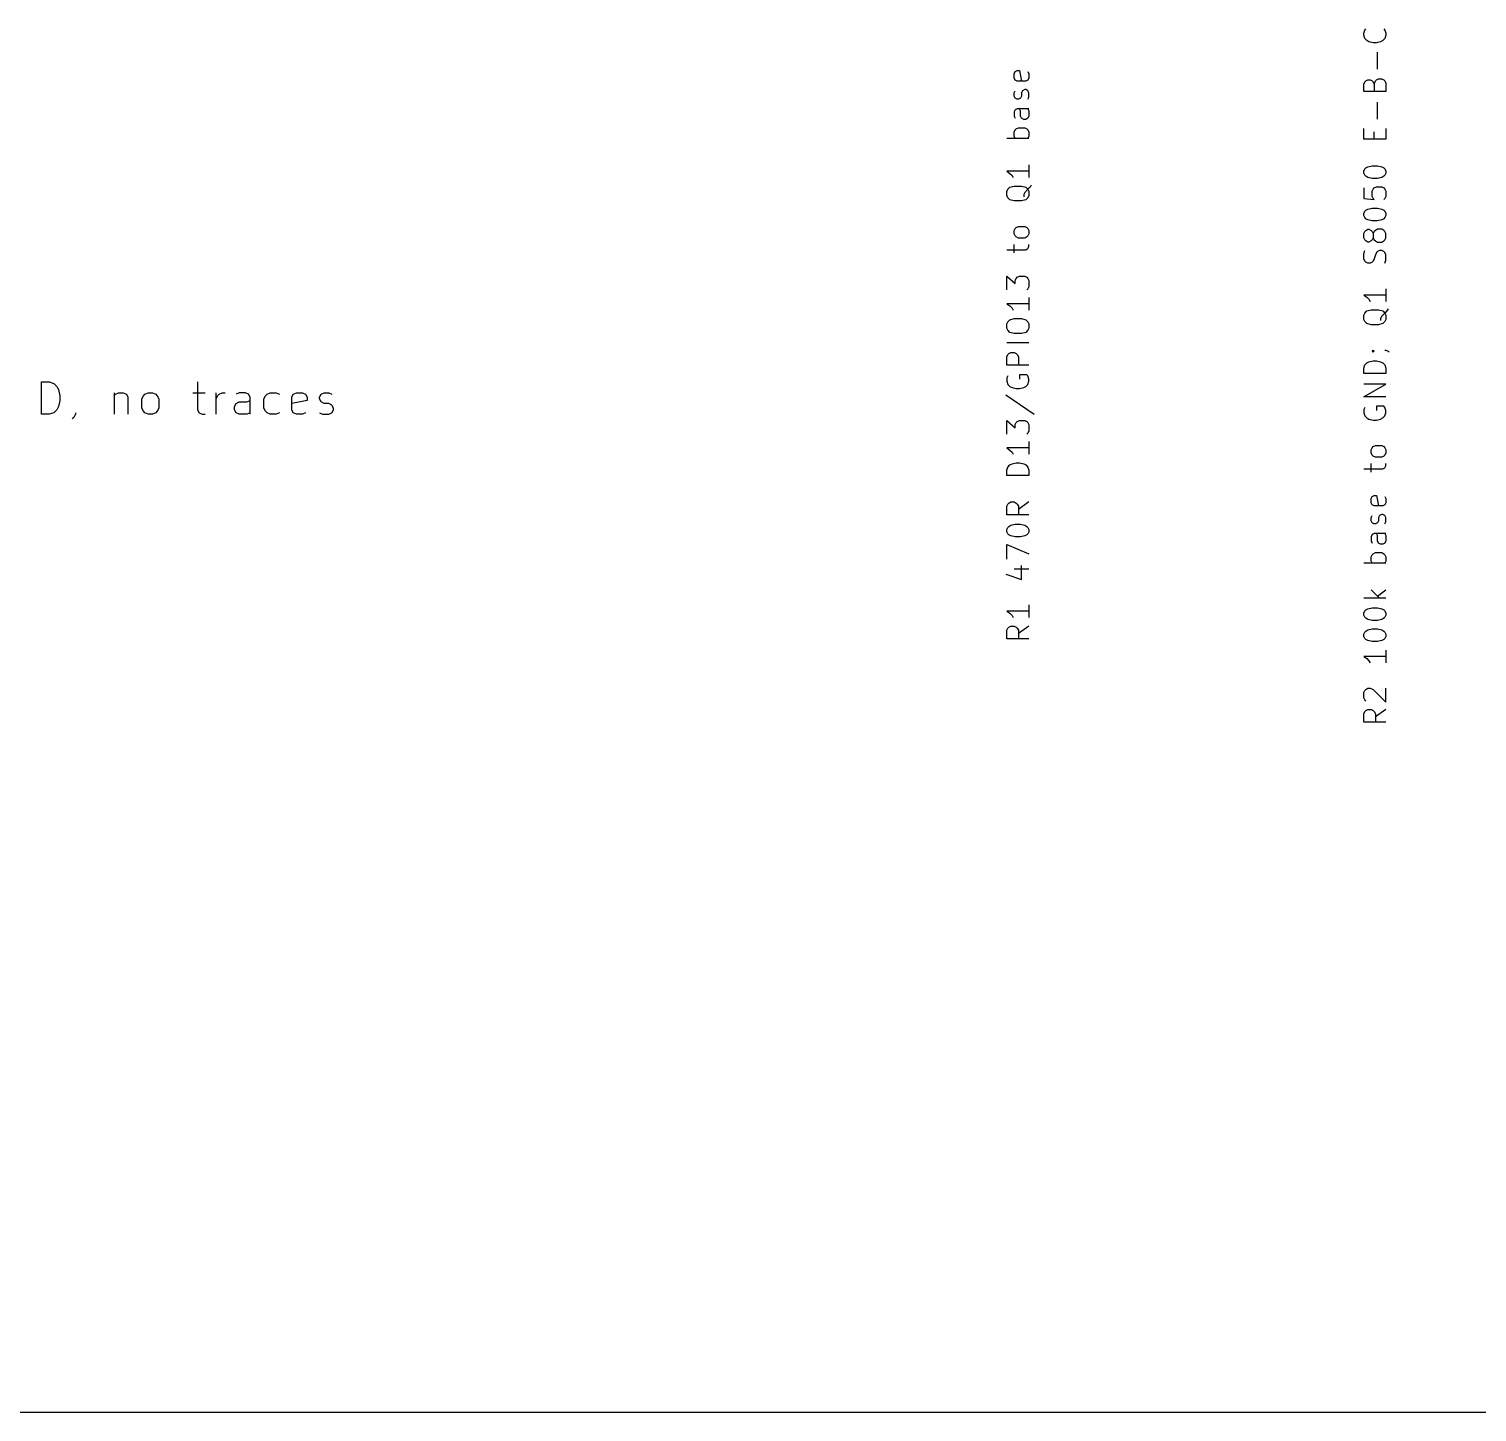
# Model space of a CAD drawing. Header units: millimetres. Extents: x -21 to 136, y 0 to 105.
# Drawn here: x 18.15 to 49.39, y 75.27 to 105.09 of the extents above; entities that cross this region are included whole.
import ezdxf

# ---------------------------------------------------------------- set-up
doc = ezdxf.new("R2010")
doc.units = ezdxf.units.MM
doc.layers.add('EDGE_CUTS', color=7, linetype='CONTINUOUS')
doc.layers.add('F_SILKSCREEN', color=7, linetype='CONTINUOUS')

msp = doc.modelspace()

# ---------------------------------------------------------------- linework, layer by layer
at = {"layer": 'EDGE_CUTS', "linetype": 'CONTINUOUS'}
msp.add_line((0, 75.268397), (136.256756, 75.268397), dxfattribs=at)
at = {"layer": 'F_SILKSCREEN', "linetype": 'CONTINUOUS'}
for p, q in [((46.942573, 105.000376), (46.96543, 105.068948)), ((46.942573, 104.954662), (46.942573, 105.000376)), ((46.96543, 105.068948), (46.988287, 105.091805)), ((47.376858, 105.091805), (47.399716, 105.068948)), ((47.399716, 105.068948), (47.422573, 105.000376)), ((47.422573, 105.000376), (47.422573, 104.954662)), ((46.96543, 104.886091), (46.942573, 104.954662)), ((47.011144, 104.840376), (46.96543, 104.886091)), ((47.056858, 104.817519), (47.011144, 104.840376)), ((47.148287, 104.794662), (47.056858, 104.817519)), ((47.216858, 104.794662), (47.148287, 104.794662)), ((47.308287, 104.817519), (47.216858, 104.794662)), ((47.354001, 104.840376), (47.308287, 104.817519)), ((47.399716, 104.886091), (47.354001, 104.840376)), ((47.422573, 104.954662), (47.399716, 104.886091)), ((47.239716, 104.223233), (47.239716, 104.588947)), ((39.402573, 104.12609), (39.42543, 104.171804)), ((39.402573, 104.034661), (39.402573, 104.12609)), ((39.42543, 103.988947), (39.402573, 104.034661)), ((39.42543, 104.171804), (39.471144, 104.194661)), ((39.471144, 104.194661), (39.516858, 104.194661)), ((39.516858, 104.194661), (39.562573, 103.96609)), ((39.699716, 104.171804), (39.722573, 104.12609)), ((39.722573, 104.034661), (39.699716, 103.988947)), ((39.722573, 104.12609), (39.722573, 104.034661)), ((39.402573, 103.714662), (39.42543, 103.760376)), ((39.402573, 103.64609), (39.402573, 103.714662)), ((39.471144, 103.96609), (39.42543, 103.988947)), ((39.654001, 103.96609), (39.471144, 103.96609)), ((39.58543, 103.760376), (39.562573, 103.714662)), ((39.562573, 103.714662), (39.562573, 103.64609)), ((39.631144, 103.783233), (39.58543, 103.760376)), ((39.654001, 103.783233), (39.631144, 103.783233)), ((39.699716, 103.988947), (39.654001, 103.96609)), ((39.699716, 103.760376), (39.654001, 103.783233)), ((39.722573, 103.714662), (39.699716, 103.760376)), ((39.722573, 103.623233), (39.722573, 103.714662)), ((46.942573, 103.903233), (46.96543, 103.948947)), ((46.942573, 103.743233), (46.942573, 103.903233)), ((47.422573, 103.743233), (46.942573, 103.743233)), ((46.96543, 103.948947), (46.988287, 103.971805)), ((46.988287, 103.971805), (47.034001, 103.994662)), ((47.034001, 103.994662), (47.079716, 103.994662)), ((47.079716, 103.994662), (47.12543, 103.971805)), ((47.12543, 103.971805), (47.148287, 103.948947)), ((47.148287, 103.948947), (47.171144, 103.903233)), ((47.171144, 103.903233), (47.194001, 103.971805)), ((47.171144, 103.903233), (47.171144, 103.743233)), ((47.194001, 103.971805), (47.216858, 103.994662)), ((47.216858, 103.994662), (47.262573, 104.017519)), ((47.262573, 104.017519), (47.331144, 104.017519)), ((47.331144, 104.017519), (47.376858, 103.994662)), ((47.376858, 103.994662), (47.399716, 103.971805)), ((47.399716, 103.971805), (47.422573, 103.92609)), ((47.422573, 103.92609), (47.422573, 103.743233)), ((39.42543, 103.600376), (39.402573, 103.64609)), ((39.471144, 103.577519), (39.42543, 103.600376)), ((39.494001, 103.577519), (39.471144, 103.577519)), ((39.539716, 103.600376), (39.494001, 103.577519)), ((39.562573, 103.64609), (39.539716, 103.600376)), ((39.699716, 103.577519), (39.722573, 103.623233)), ((47.239716, 103.148947), (47.239716, 103.514661)), ((39.42543, 103.348947), (39.402573, 103.303233)), ((39.402573, 103.303233), (39.402573, 103.211804)), ((39.402573, 103.211804), (39.42543, 103.16609)), ((39.471144, 103.371804), (39.42543, 103.348947)), ((39.722573, 103.371804), (39.471144, 103.371804)), ((39.539716, 103.32609), (39.516858, 103.371804)), ((39.539716, 103.211804), (39.539716, 103.32609)), ((39.562573, 103.16609), (39.539716, 103.211804)), ((39.608287, 103.143233), (39.562573, 103.16609)), ((39.654001, 103.143233), (39.608287, 103.143233)), ((39.699716, 103.16609), (39.654001, 103.143233)), ((39.699716, 103.371804), (39.722573, 103.32609)), ((39.722573, 103.211804), (39.699716, 103.16609)), ((39.722573, 103.32609), (39.722573, 103.211804)), ((39.402573, 102.868947), (39.42543, 102.914661)), ((39.402573, 102.777518), (39.402573, 102.868947)), ((39.42543, 102.731804), (39.402573, 102.777518)), ((39.42543, 102.914661), (39.448287, 102.937518)), ((39.448287, 102.937518), (39.494001, 102.960376)), ((39.494001, 102.960376), (39.631144, 102.960376)), ((39.631144, 102.960376), (39.676858, 102.937518)), ((39.676858, 102.937518), (39.699716, 102.914661)), ((39.699716, 102.914661), (39.722573, 102.868947)), ((39.722573, 102.777518), (39.699716, 102.731804)), ((39.722573, 102.868947), (39.722573, 102.777518)), ((46.942573, 102.714661), (46.942573, 102.943233)), ((47.171144, 102.714661), (47.171144, 102.874661)), ((47.422573, 102.943233), (47.422573, 102.714661)), ((39.722573, 102.731804), (39.242573, 102.731804)), ((47.422573, 102.714661), (46.942573, 102.714661)), ((39.722573, 102.160376), (39.722573, 101.88609)), ((39.722573, 102.023233), (39.242573, 102.023233)), ((39.242573, 102.023233), (39.311144, 101.977519)), ((39.311144, 101.977519), (39.356858, 101.931804)), ((39.356858, 101.931804), (39.379716, 101.88609)), ((46.942573, 102.028947), (46.96543, 102.074661)), ((46.942573, 101.983233), (46.942573, 102.028947)), ((46.96543, 101.937518), (46.942573, 101.983233)), ((46.96543, 102.074661), (46.988287, 102.097518)), ((46.988287, 101.914661), (46.96543, 101.937518)), ((46.988287, 102.097518), (47.034001, 102.120376)), ((47.034001, 101.891804), (46.988287, 101.914661)), ((47.034001, 102.120376), (47.12543, 102.143233)), ((47.12543, 101.868947), (47.034001, 101.891804)), ((47.12543, 102.143233), (47.239716, 102.143233)), ((47.239716, 101.868947), (47.12543, 101.868947)), ((47.239716, 102.143233), (47.331144, 102.120376)), ((47.331144, 101.891804), (47.239716, 101.868947)), ((47.331144, 102.120376), (47.376858, 102.097518)), ((47.376858, 101.914661), (47.331144, 101.891804)), ((47.376858, 102.097518), (47.399716, 102.074661)), ((47.399716, 101.937518), (47.376858, 101.914661)), ((47.399716, 102.074661), (47.422573, 102.028947)), ((47.422573, 101.983233), (47.399716, 101.937518)), ((47.422573, 102.028947), (47.422573, 101.983233)), ((39.242573, 101.588947), (39.26543, 101.634662)), ((39.242573, 101.497519), (39.242573, 101.588947)), ((39.26543, 101.634662), (39.311144, 101.680376)), ((39.311144, 101.680376), (39.402573, 101.703233)), ((39.402573, 101.703233), (39.562573, 101.703233)), ((39.562573, 101.703233), (39.654001, 101.680376)), ((39.631144, 101.56609), (39.608287, 101.520376)), ((39.608287, 101.520376), (39.608287, 101.474662)), ((39.699716, 101.634662), (39.631144, 101.56609)), ((39.654001, 101.680376), (39.699716, 101.634662)), ((39.74543, 101.680376), (39.699716, 101.634662)), ((39.699716, 101.634662), (39.722573, 101.588947)), ((39.722573, 101.588947), (39.722573, 101.497519)), ((39.768287, 101.72609), (39.74543, 101.680376)), ((46.942573, 101.663233), (46.942573, 101.434661)), ((47.12543, 101.594661), (47.148287, 101.640375)), ((47.12543, 101.480375), (47.12543, 101.594661)), ((47.148287, 101.640375), (47.171144, 101.663233)), ((47.171144, 101.663233), (47.216858, 101.68609)), ((47.216858, 101.68609), (47.331144, 101.68609)), ((47.331144, 101.68609), (47.376858, 101.663233)), ((47.376858, 101.663233), (47.399716, 101.640375)), ((47.399716, 101.640375), (47.422573, 101.594661)), ((47.422573, 101.594661), (47.422573, 101.480375)), ((39.26543, 101.451804), (39.242573, 101.497519)), ((39.311144, 101.40609), (39.26543, 101.451804)), ((39.402573, 101.383233), (39.311144, 101.40609)), ((39.562573, 101.383233), (39.402573, 101.383233)), ((39.654001, 101.40609), (39.562573, 101.383233)), ((39.699716, 101.451804), (39.654001, 101.40609)), ((39.722573, 101.497519), (39.699716, 101.451804)), ((46.942573, 101.434661), (47.171144, 101.411804)), ((47.034001, 101.20609), (47.12543, 101.228947)), ((47.148287, 101.434661), (47.12543, 101.480375)), ((47.12543, 101.228947), (47.239716, 101.228947)), ((47.171144, 101.411804), (47.148287, 101.434661)), ((47.239716, 101.228947), (47.331144, 101.20609)), ((47.399716, 101.434661), (47.376858, 101.411804)), ((47.422573, 101.480375), (47.399716, 101.434661)), ((46.942573, 101.114661), (46.96543, 101.160375)), ((46.942573, 101.068947), (46.942573, 101.114661)), ((46.96543, 101.023232), (46.942573, 101.068947)), ((46.96543, 101.160375), (46.988287, 101.183232)), ((46.988287, 101.000375), (46.96543, 101.023232)), ((46.988287, 101.183232), (47.034001, 101.20609)), ((47.034001, 100.977518), (46.988287, 101.000375)), ((47.12543, 100.954661), (47.034001, 100.977518)), ((47.239716, 100.954661), (47.12543, 100.954661)), ((47.331144, 100.977518), (47.239716, 100.954661)), ((47.331144, 101.20609), (47.376858, 101.183232)), ((47.376858, 101.000375), (47.331144, 100.977518)), ((47.376858, 101.183232), (47.399716, 101.160375)), ((47.399716, 101.023232), (47.376858, 101.000375)), ((47.399716, 101.160375), (47.422573, 101.114661)), ((47.422573, 101.068947), (47.399716, 101.023232)), ((47.422573, 101.114661), (47.422573, 101.068947)), ((39.402573, 100.743233), (39.42543, 100.788947)), ((39.402573, 100.674662), (39.402573, 100.743233)), ((39.42543, 100.628947), (39.402573, 100.674662)), ((39.42543, 100.788947), (39.448287, 100.811804)), ((39.448287, 100.60609), (39.42543, 100.628947)), ((39.448287, 100.811804), (39.494001, 100.834662)), ((39.494001, 100.583233), (39.448287, 100.60609)), ((39.494001, 100.834662), (39.631144, 100.834662)), ((39.631144, 100.583233), (39.494001, 100.583233)), ((39.631144, 100.834662), (39.676858, 100.811804)), ((39.676858, 100.60609), (39.631144, 100.583233)), ((39.676858, 100.811804), (39.699716, 100.788947)), ((39.699716, 100.628947), (39.676858, 100.60609)), ((39.699716, 100.788947), (39.722573, 100.743233)), ((39.722573, 100.674662), (39.699716, 100.628947)), ((39.722573, 100.743233), (39.722573, 100.674662)), ((46.942573, 100.680375), (46.96543, 100.726089)), ((46.942573, 100.588947), (46.942573, 100.680375)), ((46.96543, 100.543232), (46.942573, 100.588947)), ((46.96543, 100.726089), (46.988287, 100.748947)), ((46.988287, 100.748947), (47.034001, 100.771804)), ((47.034001, 100.771804), (47.056858, 100.771804)), ((47.056858, 100.771804), (47.102573, 100.748947)), ((47.102573, 100.748947), (47.12543, 100.726089)), ((47.12543, 100.726089), (47.148287, 100.680375)), ((47.148287, 100.588947), (47.12543, 100.543232)), ((47.171144, 100.726089), (47.148287, 100.680375)), ((47.148287, 100.680375), (47.148287, 100.588947)), ((47.148287, 100.588947), (47.171144, 100.543232)), ((47.194001, 100.748947), (47.171144, 100.726089)), ((47.239716, 100.771804), (47.194001, 100.748947)), ((47.331144, 100.771804), (47.239716, 100.771804)), ((47.376858, 100.748947), (47.331144, 100.771804)), ((47.399716, 100.726089), (47.376858, 100.748947)), ((47.422573, 100.680375), (47.399716, 100.726089)), ((47.399716, 100.543232), (47.422573, 100.588947)), ((47.422573, 100.588947), (47.422573, 100.680375)), ((39.242573, 100.331804), (39.654001, 100.331804)), ((39.402573, 100.263233), (39.402573, 100.44609)), ((39.654001, 100.331804), (39.699716, 100.354661)), ((39.699716, 100.354661), (39.722573, 100.400376)), ((39.722573, 100.400376), (39.722573, 100.44609)), ((46.942573, 100.246089), (46.96543, 100.314661)), ((46.988287, 100.520375), (46.96543, 100.543232)), ((47.034001, 100.497518), (46.988287, 100.520375)), ((47.056858, 100.497518), (47.034001, 100.497518)), ((47.102573, 100.520375), (47.056858, 100.497518)), ((47.12543, 100.543232), (47.102573, 100.520375)), ((47.171144, 100.543232), (47.194001, 100.520375)), ((47.194001, 100.520375), (47.239716, 100.497518)), ((47.239716, 100.291804), (47.216858, 100.268946)), ((47.239716, 100.497518), (47.331144, 100.497518)), ((47.28543, 100.314661), (47.239716, 100.291804)), ((47.331144, 100.314661), (47.28543, 100.314661)), ((47.331144, 100.497518), (47.376858, 100.520375)), ((47.376858, 100.291804), (47.331144, 100.314661)), ((47.376858, 100.520375), (47.399716, 100.543232)), ((47.399716, 100.268946), (47.376858, 100.291804)), ((46.942573, 100.131804), (46.942573, 100.246089)), ((46.96543, 100.086089), (46.942573, 100.131804)), ((46.988287, 100.063232), (46.96543, 100.086089)), ((47.034001, 100.040375), (46.988287, 100.063232)), ((47.079716, 100.040375), (47.034001, 100.040375)), ((47.12543, 100.063232), (47.079716, 100.040375)), ((47.148287, 100.086089), (47.12543, 100.063232)), ((47.171144, 100.131804), (47.148287, 100.086089)), ((47.194001, 100.223232), (47.171144, 100.131804)), ((47.216858, 100.268946), (47.194001, 100.223232)), ((47.422573, 100.223232), (47.399716, 100.268946)), ((47.399716, 100.040375), (47.422573, 100.108946)), ((47.422573, 100.108946), (47.422573, 100.223232)), ((39.242573, 99.463233), (39.242573, 99.760376)), ((39.242573, 99.760376), (39.42543, 99.600376)), ((39.42543, 99.668947), (39.448287, 99.714661)), ((39.42543, 99.600376), (39.42543, 99.668947)), ((39.448287, 99.714661), (39.471144, 99.737519)), ((39.471144, 99.737519), (39.516858, 99.760376)), ((39.516858, 99.760376), (39.631144, 99.760376)), ((39.631144, 99.760376), (39.676858, 99.737519)), ((39.676858, 99.737519), (39.699716, 99.714661)), ((39.699716, 99.714661), (39.722573, 99.668947)), ((39.722573, 99.668947), (39.722573, 99.531804)), ((39.699716, 99.48609), (39.676858, 99.463233)), ((39.722573, 99.531804), (39.699716, 99.48609)), ((47.422573, 99.354661), (46.942573, 99.354661)), ((46.942573, 99.354661), (47.011144, 99.308947)), ((47.422573, 99.491804), (47.422573, 99.217518)), ((39.722573, 99.16609), (39.242573, 99.16609)), ((39.242573, 99.16609), (39.311144, 99.120376)), ((39.311144, 99.120376), (39.356858, 99.074661)), ((39.356858, 99.074661), (39.379716, 99.028947)), ((39.722573, 99.303233), (39.722573, 99.028947)), ((47.011144, 99.308947), (47.056858, 99.263232)), ((47.011144, 99.011804), (47.102573, 99.034661)), ((47.056858, 99.263232), (47.079716, 99.217518)), ((47.102573, 99.034661), (47.262573, 99.034661)), ((47.262573, 99.034661), (47.354001, 99.011804)), ((47.468287, 99.057518), (47.44543, 99.011804)), ((39.242573, 98.731804), (39.26543, 98.777519)), ((39.242573, 98.640376), (39.242573, 98.731804)), ((39.26543, 98.777519), (39.311144, 98.823233)), ((39.311144, 98.823233), (39.402573, 98.84609)), ((39.402573, 98.84609), (39.562573, 98.84609)), ((39.562573, 98.84609), (39.654001, 98.823233)), ((39.654001, 98.823233), (39.699716, 98.777519)), ((39.699716, 98.777519), (39.722573, 98.731804)), ((39.722573, 98.731804), (39.722573, 98.640376)), ((46.942573, 98.920375), (46.96543, 98.96609)), ((46.942573, 98.828947), (46.942573, 98.920375)), ((46.96543, 98.783232), (46.942573, 98.828947)), ((46.96543, 98.96609), (47.011144, 99.011804)), ((47.011144, 98.737518), (46.96543, 98.783232)), ((47.102573, 98.714661), (47.011144, 98.737518)), ((47.262573, 98.714661), (47.102573, 98.714661)), ((47.354001, 98.737518), (47.262573, 98.714661)), ((47.331144, 98.897518), (47.308287, 98.851804)), ((47.308287, 98.851804), (47.308287, 98.80609)), ((47.399716, 98.96609), (47.331144, 98.897518)), ((47.354001, 99.011804), (47.399716, 98.96609)), ((47.399716, 98.783232), (47.354001, 98.737518)), ((47.44543, 99.011804), (47.399716, 98.96609)), ((47.399716, 98.96609), (47.422573, 98.920375)), ((47.422573, 98.828947), (47.399716, 98.783232)), ((47.422573, 98.920375), (47.422573, 98.828947)), ((39.26543, 98.594661), (39.242573, 98.640376)), ((39.311144, 98.548947), (39.26543, 98.594661)), ((39.402573, 98.52609), (39.311144, 98.548947)), ((39.562573, 98.52609), (39.402573, 98.52609)), ((39.654001, 98.548947), (39.562573, 98.52609)), ((39.699716, 98.594661), (39.654001, 98.548947)), ((39.722573, 98.640376), (39.699716, 98.594661)), ((39.722573, 98.320376), (39.242573, 98.320376)), ((39.26543, 98.068948), (39.288287, 98.091805)), ((39.288287, 98.091805), (39.334001, 98.114662)), ((39.334001, 98.114662), (39.402573, 98.114662)), ((39.402573, 98.114662), (39.448287, 98.091805)), ((39.448287, 98.091805), (39.471144, 98.068948)), ((47.12543, 98.143233), (47.148287, 98.16609)), ((47.148287, 98.120376), (47.12543, 98.143233)), ((47.12543, 98.143233), (47.171144, 98.143233)), ((47.148287, 98.16609), (47.171144, 98.143233)), ((47.171144, 98.143233), (47.148287, 98.120376)), ((47.399716, 98.16609), (47.422573, 98.16609)), ((47.422573, 98.16609), (47.468287, 98.143233)), ((47.468287, 98.143233), (47.491144, 98.120376)), ((39.242573, 98.023233), (39.26543, 98.068948)), ((39.242573, 97.840376), (39.242573, 98.023233)), ((39.722573, 97.840376), (39.242573, 97.840376)), ((39.471144, 98.068948), (39.494001, 98.023233)), ((39.494001, 98.023233), (39.494001, 97.840376)), ((46.942573, 97.777519), (46.96543, 97.84609)), ((46.942573, 97.663233), (46.942573, 97.777519)), ((46.96543, 97.84609), (47.011144, 97.891805)), ((47.011144, 97.891805), (47.056858, 97.914662)), ((47.056858, 97.914662), (47.148287, 97.937519)), ((47.148287, 97.937519), (47.216858, 97.937519)), ((47.216858, 97.937519), (47.308287, 97.914662)), ((47.308287, 97.914662), (47.354001, 97.891805)), ((47.354001, 97.891805), (47.399716, 97.84609)), ((47.399716, 97.84609), (47.422573, 97.777519)), ((47.422573, 97.777519), (47.422573, 97.663233)), ((18.419025, 96.782407), (18.419025, 97.482407)), ((18.419025, 97.482407), (18.585692, 97.482407)), ((18.585692, 97.482407), (18.685692, 97.449074)), ((21.78569, 97.482407), (21.78569, 96.882407)), ((39.26543, 97.611805), (39.242573, 97.56609)), ((39.242573, 97.56609), (39.242573, 97.497519)), ((39.242573, 97.497519), (39.26543, 97.428948)), ((39.676858, 97.634662), (39.516858, 97.634662)), ((39.516858, 97.634662), (39.516858, 97.543233)), ((39.699716, 97.611805), (39.676858, 97.634662)), ((39.722573, 97.543233), (39.699716, 97.611805)), ((39.699716, 97.428948), (39.722573, 97.497519)), ((39.722573, 97.497519), (39.722573, 97.543233)), ((47.422573, 97.663233), (46.942573, 97.663233)), ((18.685692, 97.449074), (18.752359, 97.382407)), ((18.752359, 97.382407), (18.785692, 97.31574)), ((18.785692, 97.31574), (18.819025, 97.182407)), ((18.819025, 97.182407), (18.819025, 97.082407)), ((19.985691, 97.249074), (19.985691, 96.782407)), ((19.985691, 97.182407), (20.019025, 97.21574)), ((20.019025, 97.21574), (20.085691, 97.249074)), ((20.085691, 97.249074), (20.185691, 97.249074)), ((20.185691, 97.249074), (20.252358, 97.21574)), ((20.252358, 97.21574), (20.285691, 97.149074)), ((20.285691, 97.149074), (20.285691, 96.782407)), ((20.585691, 97.11574), (20.619024, 97.182407)), ((20.619024, 97.182407), (20.652358, 97.21574)), ((20.652358, 97.21574), (20.719024, 97.249074)), ((20.719024, 97.249074), (20.819024, 97.249074)), ((20.819024, 97.249074), (20.885691, 97.21574)), ((20.885691, 97.21574), (20.919024, 97.182407)), ((20.919024, 97.182407), (20.952358, 97.11574)), ((21.68569, 97.249074), (21.952357, 97.249074)), ((22.18569, 96.782407), (22.18569, 97.249074)), ((22.18569, 97.11574), (22.219024, 97.182407)), ((22.219024, 97.182407), (22.252357, 97.21574)), ((22.252357, 97.21574), (22.319024, 97.249074)), ((22.319024, 97.249074), (22.38569, 97.249074)), ((22.68569, 97.249074), (22.619023, 97.21574)), ((22.819023, 97.249074), (22.68569, 97.249074)), ((22.88569, 97.21574), (22.819023, 97.249074)), ((22.919023, 97.149074), (22.88569, 97.21574)), ((22.919023, 96.782407), (22.919023, 97.149074)), ((23.219023, 97.11574), (23.252356, 97.182407)), ((23.252356, 97.182407), (23.28569, 97.21574)), ((23.28569, 97.21574), (23.352356, 97.249074)), ((23.352356, 97.249074), (23.48569, 97.249074)), ((23.48569, 97.249074), (23.552356, 97.21574)), ((23.819023, 97.149074), (23.852356, 97.21574)), ((23.819023, 96.882407), (23.819023, 97.149074)), ((23.852356, 97.21574), (23.919023, 97.249074)), ((23.919023, 97.249074), (24.052356, 97.249074)), ((24.052356, 97.249074), (24.119023, 97.21574)), ((24.119023, 97.21574), (24.152356, 97.149074)), ((24.152356, 97.149074), (24.152356, 97.082407)), ((24.419023, 97.149074), (24.452356, 97.21574)), ((24.419023, 97.11574), (24.419023, 97.149074)), ((24.452356, 97.21574), (24.519023, 97.249074)), ((24.519023, 97.249074), (24.619023, 97.249074)), ((24.619023, 97.249074), (24.68569, 97.21574)), ((39.219716, 97.200376), (39.836858, 96.788948)), ((39.26543, 97.428948), (39.311144, 97.383233)), ((39.311144, 97.383233), (39.356858, 97.360376)), ((39.356858, 97.360376), (39.448287, 97.337519)), ((39.448287, 97.337519), (39.516858, 97.337519)), ((39.516858, 97.337519), (39.608287, 97.360376)), ((39.608287, 97.360376), (39.654001, 97.383233)), ((39.654001, 97.383233), (39.699716, 97.428948)), ((46.942573, 97.160376), (47.422573, 97.434662)), ((47.422573, 97.434662), (46.942573, 97.434662)), ((47.422573, 97.160376), (46.942573, 97.160376)), ((18.752359, 96.882407), (18.685692, 96.81574)), ((18.785692, 96.949074), (18.752359, 96.882407)), ((18.819025, 97.082407), (18.785692, 96.949074)), ((20.585691, 96.91574), (20.585691, 97.11574)), ((20.619024, 96.849074), (20.585691, 96.91574)), ((20.652358, 96.81574), (20.619024, 96.849074)), ((20.919024, 96.849074), (20.885691, 96.81574)), ((20.952358, 96.91574), (20.919024, 96.849074)), ((20.952358, 97.11574), (20.952358, 96.91574)), ((21.78569, 96.882407), (21.819024, 96.81574)), ((22.58569, 96.949074), (22.619023, 97.01574)), ((22.58569, 96.882407), (22.58569, 96.949074)), ((22.619023, 96.81574), (22.58569, 96.882407)), ((22.619023, 97.01574), (22.68569, 97.049074)), ((22.68569, 97.049074), (22.852357, 97.049074)), ((22.852357, 97.049074), (22.919023, 97.082407)), ((23.219023, 96.91574), (23.219023, 97.11574)), ((23.252356, 96.849074), (23.219023, 96.91574)), ((23.28569, 96.81574), (23.252356, 96.849074)), ((24.152356, 97.082407), (23.819023, 97.01574)), ((23.852356, 96.81574), (23.819023, 96.882407)), ((24.452356, 97.049074), (24.419023, 97.11574)), ((24.519023, 97.01574), (24.452356, 97.049074)), ((24.619023, 97.01574), (24.519023, 97.01574)), ((24.68569, 96.982407), (24.619023, 97.01574)), ((24.719023, 96.91574), (24.68569, 96.982407)), ((24.68569, 96.81574), (24.719023, 96.882407)), ((24.719023, 96.882407), (24.719023, 96.91574)), ((46.96543, 96.931805), (46.942573, 96.88609)), ((46.942573, 96.88609), (46.942573, 96.817519)), ((47.376858, 96.954662), (47.216858, 96.954662)), ((47.216858, 96.954662), (47.216858, 96.863233)), ((47.399716, 96.931805), (47.376858, 96.954662)), ((47.422573, 96.863233), (47.399716, 96.931805)), ((47.422573, 96.817519), (47.422573, 96.863233)), ((18.585692, 96.782407), (18.419025, 96.782407)), ((18.685692, 96.81574), (18.585692, 96.782407)), ((19.119025, 96.71574), (19.085692, 96.682407)), ((19.152359, 96.782407), (19.119025, 96.71574)), ((19.152359, 96.81574), (19.152359, 96.782407)), ((20.719024, 96.782407), (20.652358, 96.81574)), ((20.819024, 96.782407), (20.719024, 96.782407)), ((20.885691, 96.81574), (20.819024, 96.782407)), ((21.819024, 96.81574), (21.88569, 96.782407)), ((21.88569, 96.782407), (21.952357, 96.782407)), ((22.68569, 96.782407), (22.619023, 96.81574)), ((22.852357, 96.782407), (22.68569, 96.782407)), ((22.919023, 96.81574), (22.852357, 96.782407)), ((23.352356, 96.782407), (23.28569, 96.81574)), ((23.48569, 96.782407), (23.352356, 96.782407)), ((23.552356, 96.81574), (23.48569, 96.782407)), ((23.919023, 96.782407), (23.852356, 96.81574)), ((24.052356, 96.782407), (23.919023, 96.782407)), ((24.119023, 96.81574), (24.052356, 96.782407)), ((24.419023, 96.81574), (24.48569, 96.782407)), ((24.48569, 96.782407), (24.619023, 96.782407)), ((24.619023, 96.782407), (24.68569, 96.81574)), ((39.242573, 96.354662), (39.242573, 96.651805)), ((39.242573, 96.651805), (39.42543, 96.491805)), ((39.42543, 96.560376), (39.448287, 96.60609)), ((39.42543, 96.491805), (39.42543, 96.560376)), ((39.448287, 96.60609), (39.471144, 96.628948)), ((39.471144, 96.628948), (39.516858, 96.651805)), ((39.516858, 96.651805), (39.631144, 96.651805)), ((39.631144, 96.651805), (39.676858, 96.628948)), ((39.676858, 96.628948), (39.699716, 96.60609)), ((39.699716, 96.60609), (39.722573, 96.560376)), ((39.722573, 96.560376), (39.722573, 96.423233)), ((46.942573, 96.817519), (46.96543, 96.748948)), ((46.96543, 96.748948), (47.011144, 96.703233)), ((47.011144, 96.703233), (47.056858, 96.680376)), ((47.056858, 96.680376), (47.148287, 96.657519)), ((47.148287, 96.657519), (47.216858, 96.657519)), ((47.216858, 96.657519), (47.308287, 96.680376)), ((47.308287, 96.680376), (47.354001, 96.703233)), ((47.354001, 96.703233), (47.399716, 96.748948)), ((47.399716, 96.748948), (47.422573, 96.817519)), ((39.699716, 96.377519), (39.676858, 96.354662)), ((39.722573, 96.423233), (39.699716, 96.377519)), ((39.722573, 96.057519), (39.242573, 96.057519)), ((39.242573, 96.057519), (39.311144, 96.011805)), ((39.311144, 96.011805), (39.356858, 95.96609)), ((39.356858, 95.96609), (39.379716, 95.920376)), ((39.722573, 96.194662), (39.722573, 95.920376)), ((47.102573, 96.017519), (47.12543, 96.063233)), ((47.102573, 95.948948), (47.102573, 96.017519)), ((47.12543, 95.903233), (47.102573, 95.948948)), ((47.12543, 96.063233), (47.148287, 96.08609)), ((47.148287, 95.880376), (47.12543, 95.903233)), ((47.148287, 96.08609), (47.194001, 96.108948)), ((47.194001, 96.108948), (47.331144, 96.108948)), ((47.331144, 96.108948), (47.376858, 96.08609)), ((47.376858, 96.08609), (47.399716, 96.063233)), ((47.399716, 95.903233), (47.376858, 95.880376)), ((47.399716, 96.063233), (47.422573, 96.017519)), ((47.422573, 95.948948), (47.399716, 95.903233)), ((47.422573, 96.017519), (47.422573, 95.948948)), ((39.242573, 95.577519), (39.26543, 95.64609)), ((39.26543, 95.64609), (39.311144, 95.691805)), ((39.311144, 95.691805), (39.356858, 95.714662)), ((39.356858, 95.714662), (39.448287, 95.737519)), ((39.448287, 95.737519), (39.516858, 95.737519)), ((39.516858, 95.737519), (39.608287, 95.714662)), ((39.608287, 95.714662), (39.654001, 95.691805)), ((39.654001, 95.691805), (39.699716, 95.64609)), ((39.699716, 95.64609), (39.722573, 95.577519)), ((46.942573, 95.60609), (47.354001, 95.60609)), ((47.102573, 95.537519), (47.102573, 95.720376)), ((47.194001, 95.857519), (47.148287, 95.880376)), ((47.331144, 95.857519), (47.194001, 95.857519)), ((47.376858, 95.880376), (47.331144, 95.857519)), ((47.354001, 95.60609), (47.399716, 95.628947)), ((47.399716, 95.628947), (47.422573, 95.674662)), ((47.422573, 95.674662), (47.422573, 95.720376)), ((39.242573, 95.463233), (39.242573, 95.577519)), ((39.722573, 95.463233), (39.242573, 95.463233)), ((39.722573, 95.577519), (39.722573, 95.463233)), ((47.102573, 94.96609), (47.12543, 95.011804)), ((47.102573, 94.874661), (47.102573, 94.96609)), ((47.12543, 95.011804), (47.171144, 95.034661)), ((47.171144, 95.034661), (47.216858, 95.034661)), ((47.216858, 95.034661), (47.262573, 94.80609)), ((47.399716, 95.011804), (47.422573, 94.96609)), ((47.422573, 94.96609), (47.422573, 94.874661)), ((39.242573, 94.800376), (39.26543, 94.846091)), ((39.242573, 94.617519), (39.242573, 94.800376)), ((39.26543, 94.846091), (39.288287, 94.868948)), ((39.288287, 94.868948), (39.334001, 94.891805)), ((39.334001, 94.891805), (39.402573, 94.891805)), ((39.402573, 94.891805), (39.448287, 94.868948)), ((39.448287, 94.868948), (39.471144, 94.846091)), ((39.471144, 94.846091), (39.494001, 94.800376)), ((39.722573, 94.891805), (39.494001, 94.731805)), ((39.494001, 94.800376), (39.494001, 94.617519)), ((47.12543, 94.828947), (47.102573, 94.874661)), ((47.171144, 94.80609), (47.12543, 94.828947)), ((47.354001, 94.80609), (47.171144, 94.80609)), ((47.399716, 94.828947), (47.354001, 94.80609)), ((47.422573, 94.874661), (47.399716, 94.828947)), ((39.722573, 94.617519), (39.242573, 94.617519)), ((39.242573, 94.297519), (39.26543, 94.343233)), ((39.26543, 94.343233), (39.288287, 94.36609)), ((39.288287, 94.36609), (39.334001, 94.388948)), ((39.334001, 94.388948), (39.42543, 94.411805)), ((39.42543, 94.411805), (39.539716, 94.411805)), ((39.539716, 94.411805), (39.631144, 94.388948)), ((39.631144, 94.388948), (39.676858, 94.36609)), ((39.676858, 94.36609), (39.699716, 94.343233)), ((39.699716, 94.343233), (39.722573, 94.297519)), ((47.102573, 94.554662), (47.12543, 94.600376)), ((47.102573, 94.48609), (47.102573, 94.554662)), ((47.12543, 94.440376), (47.102573, 94.48609)), ((47.171144, 94.417519), (47.12543, 94.440376)), ((47.194001, 94.417519), (47.171144, 94.417519)), ((47.239716, 94.440376), (47.194001, 94.417519)), ((47.262573, 94.48609), (47.239716, 94.440376)), ((47.28543, 94.600376), (47.262573, 94.554662)), ((47.262573, 94.554662), (47.262573, 94.48609)), ((47.331144, 94.623233), (47.28543, 94.600376)), ((47.354001, 94.623233), (47.331144, 94.623233)), ((47.399716, 94.600376), (47.354001, 94.623233)), ((47.422573, 94.554662), (47.399716, 94.600376)), ((47.399716, 94.417519), (47.422573, 94.463233)), ((47.422573, 94.463233), (47.422573, 94.554662)), ((39.242573, 94.251805), (39.242573, 94.297519)), ((39.26543, 94.20609), (39.242573, 94.251805)), ((39.288287, 94.183233), (39.26543, 94.20609)), ((39.334001, 94.160376), (39.288287, 94.183233)), ((39.42543, 94.137519), (39.334001, 94.160376)), ((39.539716, 94.137519), (39.42543, 94.137519)), ((39.631144, 94.160376), (39.539716, 94.137519)), ((39.676858, 94.183233), (39.631144, 94.160376)), ((39.699716, 94.20609), (39.676858, 94.183233)), ((39.722573, 94.251805), (39.699716, 94.20609)), ((39.722573, 94.297519), (39.722573, 94.251805)), ((47.12543, 94.188947), (47.102573, 94.143233)), ((47.102573, 94.143233), (47.102573, 94.051804)), ((47.102573, 94.051804), (47.12543, 94.00609)), ((47.171144, 94.211804), (47.12543, 94.188947)), ((47.422573, 94.211804), (47.171144, 94.211804)), ((47.239716, 94.16609), (47.216858, 94.211804)), ((47.239716, 94.051804), (47.239716, 94.16609)), ((47.262573, 94.00609), (47.239716, 94.051804)), ((47.399716, 94.211804), (47.422573, 94.16609)), ((47.422573, 94.051804), (47.399716, 94.00609)), ((47.422573, 94.16609), (47.422573, 94.051804)), ((39.242573, 93.657519), (39.242573, 93.977519)), ((39.242573, 93.977519), (39.722573, 93.771805)), ((47.102573, 93.708947), (47.12543, 93.754661)), ((47.12543, 93.754661), (47.148287, 93.777518)), ((47.148287, 93.777518), (47.194001, 93.800376)), ((47.194001, 93.800376), (47.331144, 93.800376)), ((47.308287, 93.983233), (47.262573, 94.00609)), ((47.354001, 93.983233), (47.308287, 93.983233)), ((47.331144, 93.800376), (47.376858, 93.777518)), ((47.399716, 94.00609), (47.354001, 93.983233)), ((47.376858, 93.777518), (47.399716, 93.754661)), ((47.399716, 93.754661), (47.422573, 93.708947)), ((39.402573, 93.451804), (39.722573, 93.451804)), ((39.562573, 93.223233), (39.562573, 93.520376)), ((47.422573, 93.571804), (46.942573, 93.571804)), ((47.102573, 93.617518), (47.102573, 93.708947)), ((47.12543, 93.571804), (47.102573, 93.617518)), ((47.422573, 93.617518), (47.399716, 93.571804)), ((47.422573, 93.708947), (47.422573, 93.617518)), ((39.219716, 93.337519), (39.562573, 93.223233)), ((47.422573, 92.817519), (46.942573, 92.817519)), ((47.102573, 93.000376), (47.28543, 92.817519)), ((47.239716, 92.863233), (47.422573, 93.000376)), ((39.722573, 92.537519), (39.242573, 92.537519)), ((39.242573, 92.537519), (39.311144, 92.491805)), ((39.311144, 92.491805), (39.356858, 92.44609)), ((39.722573, 92.674662), (39.722573, 92.400376)), ((46.942573, 92.497519), (46.96543, 92.543233)), ((46.942573, 92.451805), (46.942573, 92.497519)), ((46.96543, 92.543233), (46.988287, 92.56609)), ((46.988287, 92.56609), (47.034001, 92.588948)), ((47.034001, 92.588948), (47.12543, 92.611805)), ((47.12543, 92.611805), (47.239716, 92.611805)), ((47.239716, 92.611805), (47.331144, 92.588948)), ((47.331144, 92.588948), (47.376858, 92.56609)), ((47.376858, 92.56609), (47.399716, 92.543233)), ((47.399716, 92.543233), (47.422573, 92.497519)), ((47.422573, 92.497519), (47.422573, 92.451805)), ((39.242573, 92.12609), (39.26543, 92.171805)), ((39.26543, 92.171805), (39.288287, 92.194662)), ((39.288287, 92.194662), (39.334001, 92.217519)), ((39.334001, 92.217519), (39.402573, 92.217519)), ((39.356858, 92.44609), (39.379716, 92.400376)), ((39.402573, 92.217519), (39.448287, 92.194662)), ((39.448287, 92.194662), (39.471144, 92.171805)), ((39.471144, 92.171805), (39.494001, 92.12609)), ((39.722573, 92.217519), (39.494001, 92.057519)), ((46.96543, 92.40609), (46.942573, 92.451805)), ((46.988287, 92.383233), (46.96543, 92.40609)), ((47.034001, 92.360376), (46.988287, 92.383233)), ((47.12543, 92.337519), (47.034001, 92.360376)), ((47.034001, 92.131805), (47.12543, 92.154662)), ((47.239716, 92.337519), (47.12543, 92.337519)), ((47.12543, 92.154662), (47.239716, 92.154662)), ((47.331144, 92.360376), (47.239716, 92.337519)), ((47.239716, 92.154662), (47.331144, 92.131805)), ((47.376858, 92.383233), (47.331144, 92.360376)), ((47.399716, 92.40609), (47.376858, 92.383233)), ((47.422573, 92.451805), (47.399716, 92.40609)), ((39.242573, 91.943233), (39.242573, 92.12609)), ((39.722573, 91.943233), (39.242573, 91.943233)), ((39.494001, 92.12609), (39.494001, 91.943233)), ((46.942573, 92.040376), (46.96543, 92.08609)), ((46.942573, 91.994662), (46.942573, 92.040376)), ((46.96543, 91.948947), (46.942573, 91.994662)), ((46.96543, 92.08609), (46.988287, 92.108947)), ((46.988287, 91.92609), (46.96543, 91.948947)), ((46.988287, 92.108947), (47.034001, 92.131805)), ((47.034001, 91.903233), (46.988287, 91.92609)), ((47.12543, 91.880376), (47.034001, 91.903233)), ((47.239716, 91.880376), (47.12543, 91.880376)), ((47.331144, 91.903233), (47.239716, 91.880376)), ((47.331144, 92.131805), (47.376858, 92.108947)), ((47.376858, 91.92609), (47.331144, 91.903233)), ((47.376858, 92.108947), (47.399716, 92.08609)), ((47.399716, 91.948947), (47.376858, 91.92609)), ((47.399716, 92.08609), (47.422573, 92.040376)), ((47.422573, 91.994662), (47.399716, 91.948947)), ((47.422573, 92.040376), (47.422573, 91.994662)), ((47.422573, 91.560376), (46.942573, 91.560376)), ((46.942573, 91.560376), (47.011144, 91.514662)), ((47.422573, 91.697519), (47.422573, 91.423233)), ((47.011144, 91.514662), (47.056858, 91.468947)), ((47.056858, 91.468947), (47.079716, 91.423233)), ((46.942573, 90.783233), (46.96543, 90.828947)), ((46.942573, 90.668947), (46.942573, 90.783233)), ((46.96543, 90.623233), (46.942573, 90.668947)), ((46.96543, 90.828947), (46.988287, 90.851805)), ((46.988287, 90.600376), (46.96543, 90.623233)), ((46.988287, 90.851805), (47.034001, 90.874662)), ((47.034001, 90.874662), (47.079716, 90.874662)), ((47.079716, 90.874662), (47.148287, 90.851805)), ((47.148287, 90.851805), (47.422573, 90.577519)), ((47.422573, 90.577519), (47.422573, 90.874662)), ((46.942573, 90.32609), (46.96543, 90.371805)), ((46.942573, 90.143233), (46.942573, 90.32609)), ((46.96543, 90.371805), (46.988287, 90.394662)), ((46.988287, 90.394662), (47.034001, 90.417519)), ((47.034001, 90.417519), (47.102573, 90.417519)), ((47.102573, 90.417519), (47.148287, 90.394662)), ((47.148287, 90.394662), (47.171144, 90.371805)), ((47.171144, 90.371805), (47.194001, 90.32609)), ((47.422573, 90.417519), (47.194001, 90.257519)), ((47.194001, 90.32609), (47.194001, 90.143233)), ((47.422573, 90.143233), (46.942573, 90.143233))]:
    msp.add_line(p, q, dxfattribs=at)

doc.saveas('drawing.dxf')
